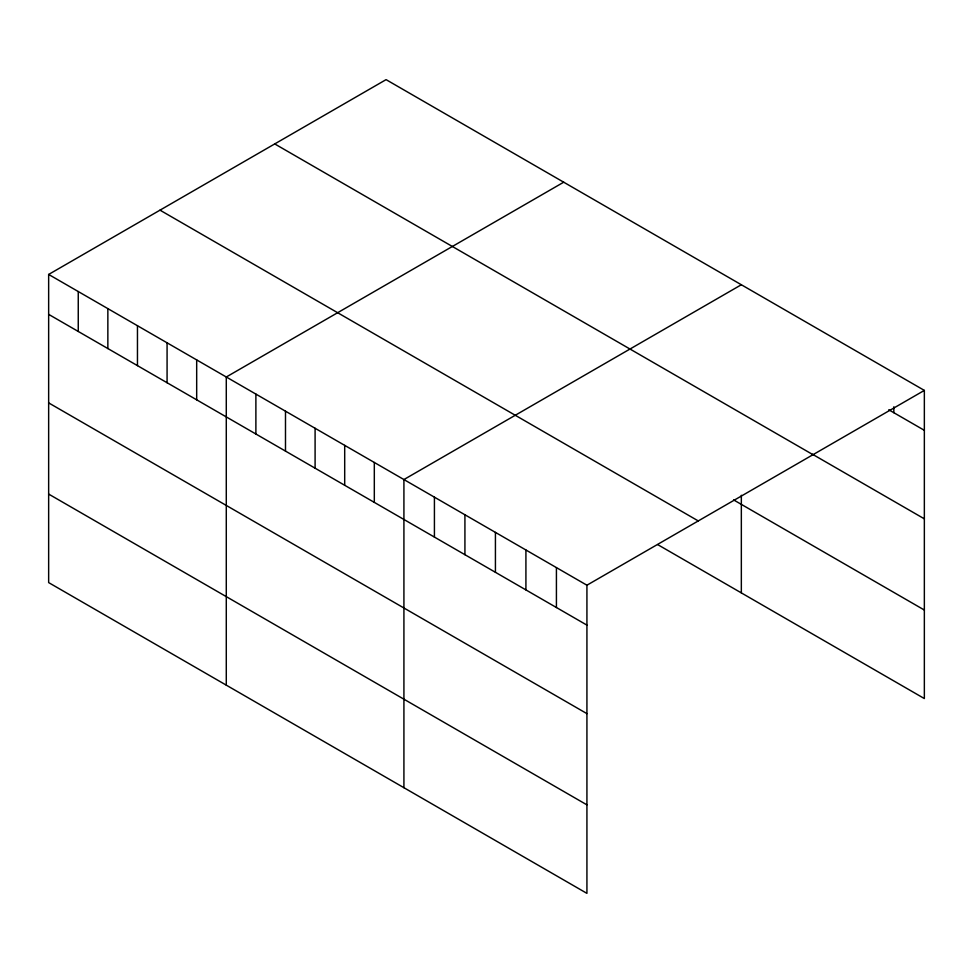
<?xml version="1.0" encoding="UTF-8"?>
<svg xmlns="http://www.w3.org/2000/svg" width="973" height="973" viewBox="0 0 973 973"><rect width="100%" height="100%" fill="white"/><g stroke="black" fill="none" stroke-linecap="round" stroke-linejoin="round"><path stroke-width="1.46" d="M48.65 274.447L586.926 585.211L586.926 893.36L48.65 582.596L48.65 274.447L386.074 79.64L924.35 390.404L924.35 698.553L657.663 544.588M563.708 182.194L226.283 377.001L226.283 685.15M741.341 284.748L403.917 479.555L403.917 787.704M586.926 585.211L924.35 390.404M888.763 409.779L924.35 430.321M812.504 454.269L924.35 518.84M274.727 143.919L813.002 454.695M733.618 499.915L924.35 610.035M159.998 210.156L698.273 520.932M48.65 314.364L586.926 625.128M48.65 402.883L586.926 713.647M48.65 494.077L586.926 804.853M893.846 406.799L893.846 412.71M741.341 495.257L741.341 592.898M556.422 567.612L556.422 607.529M525.919 550L525.919 589.918M495.427 532.389L495.427 572.306M464.924 514.778L464.924 554.695M434.42 497.167L434.42 537.084M374.313 462.467L374.313 502.384M344.697 445.366L344.697 485.284M315.094 428.278L315.094 468.195M285.49 411.19L285.49 451.095M255.887 394.089L255.887 434.007M196.68 359.901L196.68 399.818M167.076 342.812L167.076 382.73M137.461 325.724L137.461 365.641M107.857 308.623L107.857 348.541M78.254 291.535L78.254 331.452"/></g></svg>
